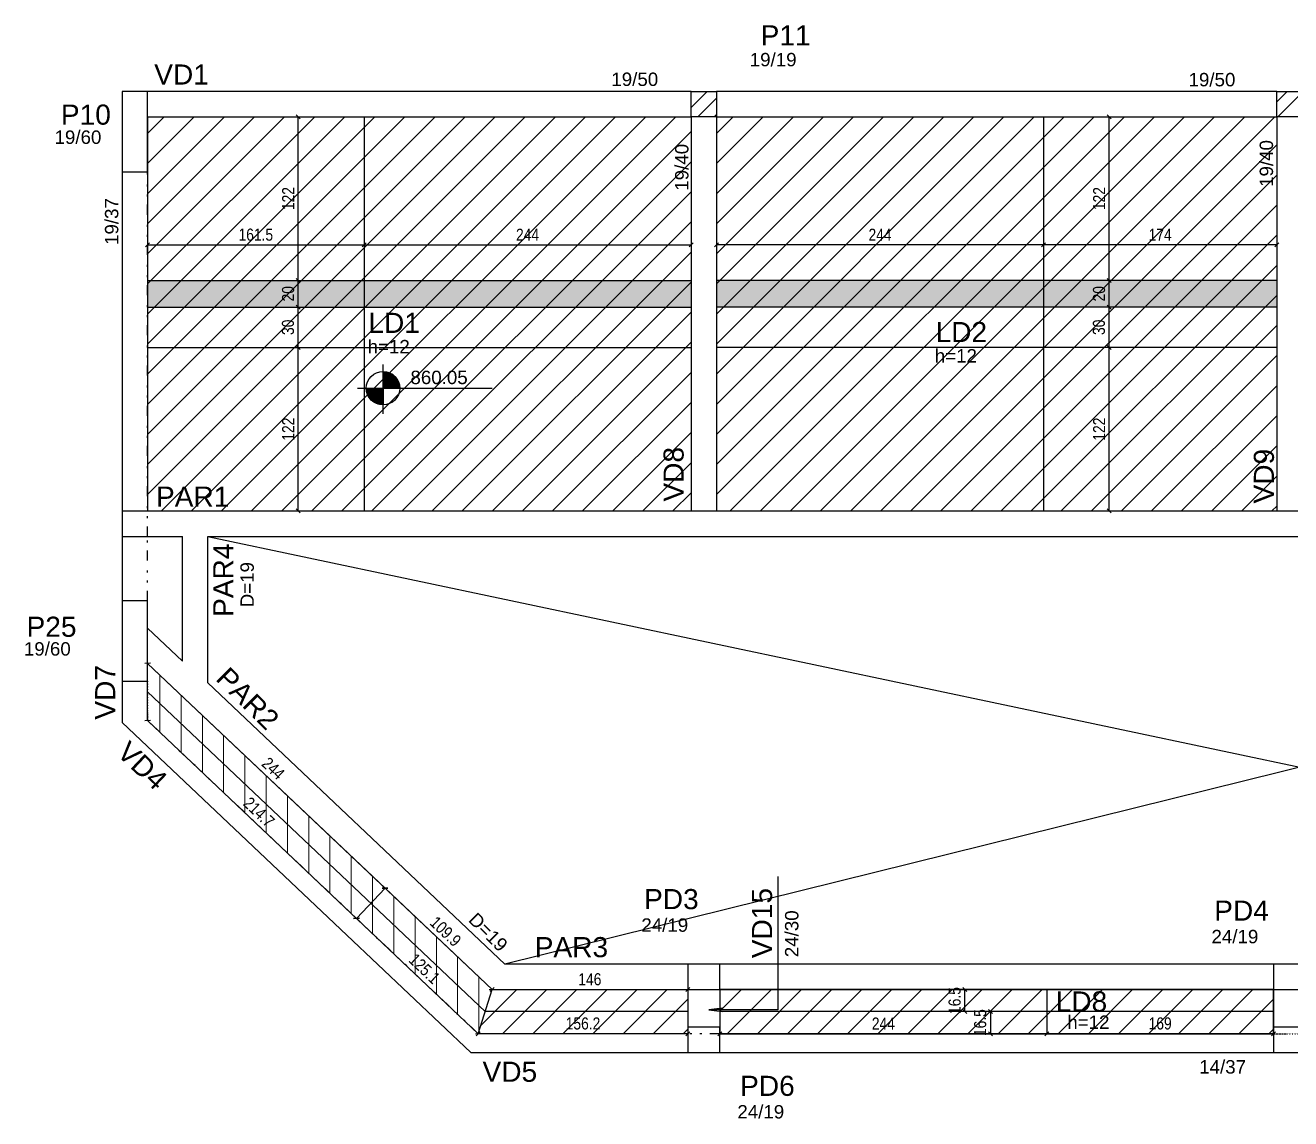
# Model space of a CAD drawing. Header units: millimetres. Extents: x 3536 to 7055, y 911 to 3688.
# Drawn here: x 3536 to 4480, y 911 to 1726 of the extents above; entities that cross this region are included whole.
import ezdxf

# ---------------------------------------------------------------- set-up
doc = ezdxf.new("R2010")
doc.units = ezdxf.units.MM
doc.linetypes.add('ESTILO_TQS_0004', pattern=[2, 0.5, -0.4, 0.1, -0.4, 0.1, -0.5])
for name, color, linetype in [('3', 3, 'Continuous'), ('4', 4, 'Continuous'), ('7', 7, 'Continuous'), ('9', 9, 'Continuous'), ('COTA', 241, 'Continuous'), ('Painéis', 200, 'Continuous')]:
    doc.layers.add(name, color=color, linetype=linetype)
doc.layers.add('Hachura', color=251, linetype='Continuous', lineweight=9)
doc.layers.add('REAPROVEITAMENTO', color=251, linetype='Continuous', lineweight=9)
doc.styles.add('COTA TECNICA-50', font='techl___.ttf', dxfattribs={"height": 9})
doc.styles.get("Standard").update_dxf_attribs({"font": 'arial.ttf'})
doc.dimstyles.new('COTA PAINEL-50', dxfattribs={"dimtxt": 9, "dimasz": 3, "dimexe": 3, "dimexo": 3, "dimgap": 3, "dimtad": 1, "dimdec": 1, "dimzin": 12, "dimdsep": 46, "dimtxsty": 'COTA TECNICA-50', "dimblk1": 'OBLIQUE', "dimblk2": 'OBLIQUE', "dimsah": 1, "dimcen": 0.9, "dimclrd": 4, "dimclre": 4, "dimclrt": 240, "dimadec": 1, "dimazin": 3, "dimtfac": 1, "dimtdec": 1, "dimtmove": 0, "dimatfit": 3, "dimfxl": 1, "dimtolj": 1, "dimtzin": 12, "dimarcsym": 0})

# ---------------------------------------------------------------- blocks, each defined once
blk = doc.blocks.new('_Oblique')
at = {"color": 0, "linetype": 'ByBlock', "lineweight": -2}
blk.add_line((-0.5, -0.5), (0.5, 0.5), dxfattribs=at)
blk = doc.blocks.new('*D286')
at = {"layer": 'COTA', "color": 4, "lineweight": -2, "transparency": 16777216}
blk.add_line((3739.69, 1364.08), (3739.69, 1486.08), dxfattribs=at)
at = {"layer": 'Defpoints', "color": 0, "transparency": 16777216}
for p in [(3739.69, 1486.08), (3739.69, 1486.08), (3739.69, 1364.08)]:
    blk.add_point(p, dxfattribs=at)
at = {"layer": 'COTA', "color": 4, "lineweight": -2, "transparency": 16777216, "xscale": 3, "yscale": 3, "zscale": 3}
for p, rotation in [((3739.69, 1486.08), 90), ((3739.69, 1364.08), 270)]:
    blk.add_blockref('_Oblique', p, dxfattribs=dict(at, rotation=rotation))
at = {"layer": 'COTA', "color": 240, "transparency": 16777216, "insert": (3732.13, 1425.08), "char_height": 9, "attachment_point": 5, "rotation": 90, "style": 'COTA TECNICA-50'}
blk.add_mtext('\\A1;122', dxfattribs=at)
blk = doc.blocks.new('*D287')
at = {"layer": 'COTA', "color": 4, "lineweight": -2, "transparency": 16777216}
blk.add_line((3739.69, 1486.08), (3739.69, 1516.08), dxfattribs=at)
at = {"layer": 'Defpoints', "color": 0, "transparency": 16777216}
for p in [(3739.69, 1516.08), (3739.69, 1516.08), (3739.69, 1486.08)]:
    blk.add_point(p, dxfattribs=at)
at = {"layer": 'COTA', "color": 4, "lineweight": -2, "transparency": 16777216, "xscale": 3, "yscale": 3, "zscale": 3}
for p, rotation in [((3739.69, 1516.08), 90), ((3739.69, 1486.08), 270)]:
    blk.add_blockref('_Oblique', p, dxfattribs=dict(at, rotation=rotation))
at = {"layer": 'COTA', "color": 240, "transparency": 16777216, "insert": (3731.99, 1501.08), "char_height": 9, "attachment_point": 5, "rotation": 90, "style": 'COTA TECNICA-50'}
blk.add_mtext('\\A1;30', dxfattribs=at)
blk = doc.blocks.new('*D288')
at = {"layer": 'COTA', "color": 4, "lineweight": -2, "transparency": 16777216}
blk.add_line((3739.69, 1516.08), (3739.69, 1536.08), dxfattribs=at)
at = {"layer": 'Defpoints', "color": 0, "transparency": 16777216}
for p in [(3739.69, 1536.08), (3739.69, 1536.08), (3739.69, 1516.08)]:
    blk.add_point(p, dxfattribs=at)
at = {"layer": 'COTA', "color": 4, "lineweight": -2, "transparency": 16777216, "xscale": 3, "yscale": 3, "zscale": 3}
for p, rotation in [((3739.69, 1536.08), 90), ((3739.69, 1516.08), 270)]:
    blk.add_blockref('_Oblique', p, dxfattribs=dict(at, rotation=rotation))
at = {"layer": 'COTA', "color": 240, "transparency": 16777216, "insert": (3732.09, 1526.08), "char_height": 9, "attachment_point": 5, "rotation": 90, "style": 'COTA TECNICA-50'}
blk.add_mtext('\\A1;20', dxfattribs=at)
blk = doc.blocks.new('*D174')
at = {"layer": 'COTA', "color": 4, "lineweight": -2, "transparency": 16777216}
blk.add_line((3739.69, 1536.08), (3739.69, 1658.08), dxfattribs=at)
at = {"layer": 'Defpoints', "color": 0, "transparency": 16777216}
for p in [(3739.69, 1658.08), (3739.69, 1658.08), (3739.69, 1536.08)]:
    blk.add_point(p, dxfattribs=at)
at = {"layer": 'COTA', "color": 4, "lineweight": -2, "transparency": 16777216, "xscale": 3, "yscale": 3, "zscale": 3}
for p, rotation in [((3739.69, 1658.08), 90), ((3739.69, 1536.08), 270)]:
    blk.add_blockref('_Oblique', p, dxfattribs=dict(at, rotation=rotation))
at = {"layer": 'COTA', "color": 240, "transparency": 16777216, "insert": (3732.13, 1597.08), "char_height": 9, "attachment_point": 5, "rotation": 90, "style": 'COTA TECNICA-50'}
blk.add_mtext('\\A1;122', dxfattribs=at)
blk = doc.blocks.new('*D289')
at = {"layer": 'COTA', "color": 4, "lineweight": -2, "transparency": 16777216}
blk.add_line((3627.22, 1562.53), (3788.72, 1562.53), dxfattribs=at)
at = {"layer": 'Defpoints', "color": 0, "transparency": 16777216}
for p in [(3627.22, 1562.53), (3788.72, 1562.53), (3788.72, 1562.53)]:
    blk.add_point(p, dxfattribs=at)
at = {"layer": 'COTA', "color": 4, "lineweight": -2, "transparency": 16777216, "xscale": 3, "yscale": 3, "zscale": 3, "rotation": 180}
blk.add_blockref('_Oblique', (3627.22, 1562.53), dxfattribs=at)
at = {"layer": 'COTA', "color": 4, "lineweight": -2, "transparency": 16777216, "xscale": 3, "yscale": 3, "zscale": 3}
blk.add_blockref('_Oblique', (3788.72, 1562.53), dxfattribs=at)
at = {"layer": 'COTA', "color": 240, "transparency": 16777216, "insert": (3707.97, 1570.13), "char_height": 9, "attachment_point": 5, "style": 'COTA TECNICA-50'}
blk.add_mtext('\\A1;161.5', dxfattribs=at)
blk = doc.blocks.new('*D290')
at = {"layer": 'COTA', "color": 4, "lineweight": -2, "transparency": 16777216}
blk.add_line((3788.72, 1562.53), (4032.72, 1562.53), dxfattribs=at)
at = {"layer": 'Defpoints', "color": 0, "transparency": 16777216}
for p in [(3788.72, 1562.53), (4032.72, 1562.53), (4032.72, 1562.53)]:
    blk.add_point(p, dxfattribs=at)
at = {"layer": 'COTA', "color": 4, "lineweight": -2, "transparency": 16777216, "xscale": 3, "yscale": 3, "zscale": 3, "rotation": 180}
blk.add_blockref('_Oblique', (3788.72, 1562.53), dxfattribs=at)
at = {"layer": 'COTA', "color": 4, "lineweight": -2, "transparency": 16777216, "xscale": 3, "yscale": 3, "zscale": 3}
blk.add_blockref('_Oblique', (4032.72, 1562.53), dxfattribs=at)
at = {"layer": 'COTA', "color": 240, "transparency": 16777216, "insert": (3910.72, 1570.1), "char_height": 9, "attachment_point": 5, "style": 'COTA TECNICA-50'}
blk.add_mtext('\\A1;244', dxfattribs=at)
blk = doc.blocks.new('*D175')
at = {"layer": 'COTA', "color": 4, "lineweight": -2, "transparency": 16777216}
blk.add_line((4344.75, 1364.08), (4344.75, 1486.08), dxfattribs=at)
at = {"layer": 'Defpoints', "color": 0, "transparency": 16777216}
for p in [(4344.75, 1486.08), (4344.75, 1486.08), (4344.75, 1364.08)]:
    blk.add_point(p, dxfattribs=at)
at = {"layer": 'COTA', "color": 4, "lineweight": -2, "transparency": 16777216, "xscale": 3, "yscale": 3, "zscale": 3}
for p, rotation in [((4344.75, 1486.08), 90), ((4344.75, 1364.08), 270)]:
    blk.add_blockref('_Oblique', p, dxfattribs=dict(at, rotation=rotation))
at = {"layer": 'COTA', "color": 240, "transparency": 16777216, "insert": (4337.2, 1425.08), "char_height": 9, "attachment_point": 5, "rotation": 90, "style": 'COTA TECNICA-50'}
blk.add_mtext('\\A1;122', dxfattribs=at)
blk = doc.blocks.new('*D176')
at = {"layer": 'COTA', "color": 4, "lineweight": -2, "transparency": 16777216}
blk.add_line((4344.75, 1486.08), (4344.75, 1516.08), dxfattribs=at)
at = {"layer": 'Defpoints', "color": 0, "transparency": 16777216}
for p in [(4344.75, 1516.08), (4344.75, 1516.08), (4344.75, 1486.08)]:
    blk.add_point(p, dxfattribs=at)
at = {"layer": 'COTA', "color": 4, "lineweight": -2, "transparency": 16777216, "xscale": 3, "yscale": 3, "zscale": 3}
for p, rotation in [((4344.75, 1516.08), 90), ((4344.75, 1486.08), 270)]:
    blk.add_blockref('_Oblique', p, dxfattribs=dict(at, rotation=rotation))
at = {"layer": 'COTA', "color": 240, "transparency": 16777216, "insert": (4337.06, 1501.08), "char_height": 9, "attachment_point": 5, "rotation": 90, "style": 'COTA TECNICA-50'}
blk.add_mtext('\\A1;30', dxfattribs=at)
blk = doc.blocks.new('*D177')
at = {"layer": 'COTA', "color": 4, "lineweight": -2, "transparency": 16777216}
blk.add_line((4344.75, 1516.08), (4344.75, 1536.08), dxfattribs=at)
at = {"layer": 'Defpoints', "color": 0, "transparency": 16777216}
for p in [(4344.75, 1536.08), (4344.75, 1536.08), (4344.75, 1516.08)]:
    blk.add_point(p, dxfattribs=at)
at = {"layer": 'COTA', "color": 4, "lineweight": -2, "transparency": 16777216, "xscale": 3, "yscale": 3, "zscale": 3}
for p, rotation in [((4344.75, 1536.08), 90), ((4344.75, 1516.08), 270)]:
    blk.add_blockref('_Oblique', p, dxfattribs=dict(at, rotation=rotation))
at = {"layer": 'COTA', "color": 240, "transparency": 16777216, "insert": (4337.16, 1526.08), "char_height": 9, "attachment_point": 5, "rotation": 90, "style": 'COTA TECNICA-50'}
blk.add_mtext('\\A1;20', dxfattribs=at)
blk = doc.blocks.new('*D178')
at = {"layer": 'COTA', "color": 4, "lineweight": -2, "transparency": 16777216}
blk.add_line((4344.75, 1536.08), (4344.75, 1658.08), dxfattribs=at)
at = {"layer": 'Defpoints', "color": 0, "transparency": 16777216}
for p in [(4344.75, 1658.08), (4344.75, 1658.08), (4344.75, 1536.08)]:
    blk.add_point(p, dxfattribs=at)
at = {"layer": 'COTA', "color": 4, "lineweight": -2, "transparency": 16777216, "xscale": 3, "yscale": 3, "zscale": 3}
for p, rotation in [((4344.75, 1658.08), 90), ((4344.75, 1536.08), 270)]:
    blk.add_blockref('_Oblique', p, dxfattribs=dict(at, rotation=rotation))
at = {"layer": 'COTA', "color": 240, "transparency": 16777216, "insert": (4337.2, 1597.08), "char_height": 9, "attachment_point": 5, "rotation": 90, "style": 'COTA TECNICA-50'}
blk.add_mtext('\\A1;122', dxfattribs=at)
blk = doc.blocks.new('*D179')
at = {"layer": 'COTA', "color": 4, "lineweight": -2, "transparency": 16777216}
blk.add_line((4469.72, 1562.53), (4295.72, 1562.53), dxfattribs=at)
at = {"layer": 'Defpoints', "color": 0, "transparency": 16777216}
for p in [(4295.72, 1562.53), (4295.72, 1562.53), (4469.72, 1562.53)]:
    blk.add_point(p, dxfattribs=at)
at = {"layer": 'COTA', "color": 4, "lineweight": -2, "transparency": 16777216, "xscale": 3, "yscale": 3, "zscale": 3, "rotation": 180}
blk.add_blockref('_Oblique', (4295.72, 1562.53), dxfattribs=at)
at = {"layer": 'COTA', "color": 4, "lineweight": -2, "transparency": 16777216, "xscale": 3, "yscale": 3, "zscale": 3}
blk.add_blockref('_Oblique', (4469.72, 1562.53), dxfattribs=at)
at = {"layer": 'COTA', "color": 240, "transparency": 16777216, "insert": (4382.72, 1570.1), "char_height": 9, "attachment_point": 5, "style": 'COTA TECNICA-50'}
blk.add_mtext('\\A1;174', dxfattribs=at)
blk = doc.blocks.new('*D180')
at = {"layer": 'COTA', "color": 4, "lineweight": -2, "transparency": 16777216}
blk.add_line((4295.72, 1562.53), (4051.72, 1562.53), dxfattribs=at)
at = {"layer": 'Defpoints', "color": 0, "transparency": 16777216}
for p in [(4051.72, 1562.53), (4051.72, 1562.53), (4295.72, 1562.53)]:
    blk.add_point(p, dxfattribs=at)
at = {"layer": 'COTA', "color": 4, "lineweight": -2, "transparency": 16777216, "xscale": 3, "yscale": 3, "zscale": 3, "rotation": 180}
blk.add_blockref('_Oblique', (4051.72, 1562.53), dxfattribs=at)
at = {"layer": 'COTA', "color": 4, "lineweight": -2, "transparency": 16777216, "xscale": 3, "yscale": 3, "zscale": 3}
blk.add_blockref('_Oblique', (4295.72, 1562.53), dxfattribs=at)
at = {"layer": 'COTA', "color": 240, "transparency": 16777216, "insert": (4173.72, 1570.1), "char_height": 9, "attachment_point": 5, "style": 'COTA TECNICA-50'}
blk.add_mtext('\\A1;244', dxfattribs=at)
blk = doc.blocks.new('*D168')
at = {"layer": 'COTA', "color": 4, "lineweight": -2, "transparency": 16777216}
blk.add_line((4467.22, 974.08), (4298.22, 974.08), dxfattribs=at)
at = {"layer": 'Defpoints', "color": 0, "transparency": 16777216}
for p in [(4298.22, 974.08), (4298.22, 974.08), (4467.22, 974.08)]:
    blk.add_point(p, dxfattribs=at)
at = {"layer": 'COTA', "color": 4, "lineweight": -2, "transparency": 16777216, "xscale": 3, "yscale": 3, "zscale": 3, "rotation": 180}
blk.add_blockref('_Oblique', (4298.22, 974.08), dxfattribs=at)
at = {"layer": 'COTA', "color": 4, "lineweight": -2, "transparency": 16777216, "xscale": 3, "yscale": 3, "zscale": 3}
blk.add_blockref('_Oblique', (4467.22, 974.08), dxfattribs=at)
at = {"layer": 'COTA', "color": 240, "transparency": 16777216, "insert": (4382.72, 981.69), "char_height": 9, "attachment_point": 5, "style": 'COTA TECNICA-50'}
blk.add_mtext('\\A1;169', dxfattribs=at)
blk = doc.blocks.new('*D169')
at = {"layer": 'COTA', "color": 4, "lineweight": -2, "transparency": 16777216}
blk.add_line((4298.22, 974.08), (4054.22, 974.08), dxfattribs=at)
at = {"layer": 'Defpoints', "color": 0, "transparency": 16777216}
for p in [(4054.22, 974.08), (4054.22, 974.08), (4298.22, 974.08)]:
    blk.add_point(p, dxfattribs=at)
at = {"layer": 'COTA', "color": 4, "lineweight": -2, "transparency": 16777216, "xscale": 3, "yscale": 3, "zscale": 3, "rotation": 180}
blk.add_blockref('_Oblique', (4054.22, 974.08), dxfattribs=at)
at = {"layer": 'COTA', "color": 4, "lineweight": -2, "transparency": 16777216, "xscale": 3, "yscale": 3, "zscale": 3}
blk.add_blockref('_Oblique', (4298.22, 974.08), dxfattribs=at)
at = {"layer": 'COTA', "color": 240, "transparency": 16777216, "insert": (4176.22, 981.64), "char_height": 9, "attachment_point": 5, "style": 'COTA TECNICA-50'}
blk.add_mtext('\\A1;244', dxfattribs=at)
blk = doc.blocks.new('*D170')
at = {"layer": 'COTA', "color": 4, "lineweight": -2, "transparency": 16777216}
for p, q in [((4234.65, 1007.08), (4234, 1007.08)), ((4237, 990.58), (4237, 1007.08)), ((4234.65, 990.58), (4234, 990.58))]:
    blk.add_line(p, q, dxfattribs=at)
at = {"layer": 'Defpoints', "color": 0, "transparency": 16777216}
for p in [(4237, 1007.08), (4237.65, 1007.08), (4237.65, 990.58)]:
    blk.add_point(p, dxfattribs=at)
at = {"layer": 'COTA', "color": 4, "lineweight": -2, "transparency": 16777216, "xscale": 3, "yscale": 3, "zscale": 3}
for p, rotation in [((4237, 1007.08), 90), ((4237, 990.58), 270)]:
    blk.add_blockref('_Oblique', p, dxfattribs=dict(at, rotation=rotation))
at = {"layer": 'COTA', "color": 240, "transparency": 16777216, "insert": (4229.4, 998.83), "char_height": 9, "attachment_point": 5, "rotation": 90, "style": 'COTA TECNICA-50'}
blk.add_mtext('\\A1;16.5', dxfattribs=at)
blk = doc.blocks.new('*D171')
at = {"layer": 'COTA', "color": 4, "lineweight": -2, "transparency": 16777216}
blk.add_line((4256.07, 990.58), (4256.07, 974.08), dxfattribs=at)
at = {"layer": 'Defpoints', "color": 0, "transparency": 16777216}
for p in [(4256.07, 990.58), (4256.07, 974.08), (4256.07, 974.08)]:
    blk.add_point(p, dxfattribs=at)
at = {"layer": 'COTA', "color": 4, "lineweight": -2, "transparency": 16777216, "xscale": 3, "yscale": 3, "zscale": 3}
for p, rotation in [((4256.07, 990.58), 90), ((4256.07, 974.08), 270)]:
    blk.add_blockref('_Oblique', p, dxfattribs=dict(at, rotation=rotation))
at = {"layer": 'COTA', "color": 240, "transparency": 16777216, "insert": (4248.47, 982.33), "char_height": 9, "attachment_point": 5, "rotation": 90, "style": 'COTA TECNICA-50'}
blk.add_mtext('\\A1;16.5', dxfattribs=at)
blk = doc.blocks.new('*D278')
at = {"layer": 'COTA', "color": 4, "lineweight": -2, "transparency": 16777216}
blk.add_line((4030.22, 974.08), (3873.99, 974.08), dxfattribs=at)
at = {"layer": 'Defpoints', "color": 0, "transparency": 16777216}
for p in [(3873.99, 974.08), (3873.99, 974.08), (4030.22, 974.08)]:
    blk.add_point(p, dxfattribs=at)
at = {"layer": 'COTA', "color": 4, "lineweight": -2, "transparency": 16777216, "xscale": 3, "yscale": 3, "zscale": 3, "rotation": 180}
blk.add_blockref('_Oblique', (3873.99, 974.08), dxfattribs=at)
at = {"layer": 'COTA', "color": 4, "lineweight": -2, "transparency": 16777216, "xscale": 3, "yscale": 3, "zscale": 3}
blk.add_blockref('_Oblique', (4030.22, 974.08), dxfattribs=at)
at = {"layer": 'COTA', "color": 240, "transparency": 16777216, "insert": (3952.11, 981.67), "char_height": 9, "attachment_point": 5, "style": 'COTA TECNICA-50'}
blk.add_mtext('\\A1;156.2', dxfattribs=at)
blk = doc.blocks.new('*D279')
at = {"layer": 'COTA', "color": 4, "lineweight": -2, "transparency": 16777216}
blk.add_line((3873.99, 974.08), (3783.11, 1060.1), dxfattribs=at)
at = {"layer": 'Defpoints', "color": 0, "transparency": 16777216}
for p in [(3783.11, 1060.1), (3783.11, 1060.1), (3873.99, 974.08)]:
    blk.add_point(p, dxfattribs=at)
at = {"layer": 'COTA', "color": 4, "lineweight": -2, "transparency": 16777216, "xscale": 3, "yscale": 3, "zscale": 3}
for p, rotation in [((3783.11, 1060.1), 136.5741352093449), ((3873.99, 974.08), 316.5741352093449)]:
    blk.add_blockref('_Oblique', p, dxfattribs=dict(at, rotation=rotation))
at = {"layer": 'COTA', "color": 240, "transparency": 16777216, "insert": (3833.78, 1022.6), "char_height": 9, "attachment_point": 5, "rotation": 316.57414, "style": 'COTA TECNICA-50'}
blk.add_mtext('\\A1;125.1', dxfattribs=at)
blk = doc.blocks.new('*D280')
at = {"layer": 'COTA', "color": 4, "lineweight": -2, "transparency": 16777216}
blk.add_line((3783.11, 1060.1), (3627.22, 1207.66), dxfattribs=at)
at = {"layer": 'Defpoints', "color": 0, "transparency": 16777216}
for p in [(3627.22, 1207.66), (3627.22, 1207.66), (3783.11, 1060.1)]:
    blk.add_point(p, dxfattribs=at)
at = {"layer": 'COTA', "color": 4, "lineweight": -2, "transparency": 16777216, "xscale": 3, "yscale": 3, "zscale": 3}
for p, rotation in [((3627.22, 1207.66), 136.5731994837197), ((3783.11, 1060.1), 316.5731994837197)]:
    blk.add_blockref('_Oblique', p, dxfattribs=dict(at, rotation=rotation))
at = {"layer": 'COTA', "color": 240, "transparency": 16777216, "insert": (3710.37, 1139.37), "char_height": 9, "attachment_point": 5, "rotation": 316.5732, "style": 'COTA TECNICA-50'}
blk.add_mtext('\\A1;214.7', dxfattribs=at)
blk = doc.blocks.new('*D281')
at = {"layer": 'COTA', "color": 4, "lineweight": -2, "transparency": 16777216}
blk.add_line((3884.22, 1007.08), (3804.42, 1082.61), dxfattribs=at)
at = {"layer": 'Defpoints', "color": 0, "transparency": 16777216}
for p in [(3804.42, 1082.61), (3804.42, 1082.61), (3884.22, 1007.08)]:
    blk.add_point(p, dxfattribs=at)
at = {"layer": 'COTA', "color": 4, "lineweight": -2, "transparency": 16777216, "xscale": 3, "yscale": 3, "zscale": 3}
for p, rotation in [((3804.42, 1082.61), 136.572430424083), ((3884.22, 1007.08), 316.5724304240831)]:
    blk.add_blockref('_Oblique', p, dxfattribs=dict(at, rotation=rotation))
at = {"layer": 'COTA', "color": 240, "transparency": 16777216, "insert": (3849.56, 1050.38), "char_height": 9, "attachment_point": 5, "rotation": 316.57243, "style": 'COTA TECNICA-50'}
blk.add_mtext('\\A1;109.9', dxfattribs=at)
blk = doc.blocks.new('*D282')
at = {"layer": 'COTA', "color": 4, "lineweight": -2, "transparency": 16777216}
blk.add_line((3804.42, 1082.61), (3627.22, 1250.34), dxfattribs=at)
at = {"layer": 'Defpoints', "color": 0, "transparency": 16777216}
for p in [(3627.22, 1250.34), (3627.22, 1250.34), (3804.42, 1082.61)]:
    blk.add_point(p, dxfattribs=at)
at = {"layer": 'COTA', "color": 4, "lineweight": -2, "transparency": 16777216, "xscale": 3, "yscale": 3, "zscale": 3}
for p, rotation in [((3627.22, 1250.34), 136.572430424083), ((3804.42, 1082.61), 316.5724304240831)]:
    blk.add_blockref('_Oblique', p, dxfattribs=dict(at, rotation=rotation))
at = {"layer": 'COTA', "color": 240, "transparency": 16777216, "insert": (3721.02, 1171.97), "char_height": 9, "attachment_point": 5, "rotation": 316.57243, "style": 'COTA TECNICA-50'}
blk.add_mtext('\\A1;244', dxfattribs=at)
blk = doc.blocks.new('*D283')
at = {"layer": 'COTA', "color": 4, "lineweight": -2, "transparency": 16777216}
blk.add_line((3884.22, 1007.08), (4030.22, 1007.08), dxfattribs=at)
at = {"layer": 'Defpoints', "color": 0, "transparency": 16777216}
for p in [(3884.22, 1007.08), (4030.22, 1007.08), (4030.22, 1007.08)]:
    blk.add_point(p, dxfattribs=at)
at = {"layer": 'COTA', "color": 4, "lineweight": -2, "transparency": 16777216, "xscale": 3, "yscale": 3, "zscale": 3, "rotation": 180}
blk.add_blockref('_Oblique', (3884.22, 1007.08), dxfattribs=at)
at = {"layer": 'COTA', "color": 4, "lineweight": -2, "transparency": 16777216, "xscale": 3, "yscale": 3, "zscale": 3}
blk.add_blockref('_Oblique', (4030.22, 1007.08), dxfattribs=at)
at = {"layer": 'COTA', "color": 240, "transparency": 16777216, "insert": (3957.22, 1014.67), "char_height": 9, "attachment_point": 5, "style": 'COTA TECNICA-50'}
blk.add_mtext('\\A1;146', dxfattribs=at)

msp = doc.modelspace()

# ---------------------------------------------------------------- hatches: boundary and pattern name
at = {"layer": 'Hachura', "linetype": 'ByBlock'}
h = msp.add_hatch(color=256, dxfattribs=at)
h.dxf.hatch_style = 1
h.paths.add_polyline_path([(4032.72, 1516.08), (4032.72, 1536.08), (3627.22, 1536.08), (3627.22, 1516.08)])
h = msp.add_hatch(color=256, dxfattribs=at)
h.dxf.hatch_style = 1
h.paths.add_polyline_path([(4469.72, 1516.08), (4469.72, 1536.08), (4051.72, 1536.08), (4051.72, 1516.08)])
at = {"layer": 'REAPROVEITAMENTO', "linetype": 'ByBlock'}
h = msp.add_hatch(dxfattribs=at)
h.set_pattern_fill('ANSI31', color=256, scale=5, style=2)
h.set_pattern_definition([(45, (-2910.538, -604.043), (-11.22532, 11.22532), [])])
h.paths.add_polyline_path([(3627.22, 1364.08), (4032.72, 1364.08), (4032.72, 1658.08), (3627.22, 1658.08)])
h = msp.add_hatch(dxfattribs=at)
h.set_pattern_fill('ANSI31', color=256, scale=5, style=2)
h.set_pattern_definition([(45, (-2486.038, -604.043), (-11.22532, 11.22532), [])])
h.paths.add_polyline_path([(4051.72, 1364.08), (4469.72, 1364.08), (4469.72, 1658.08), (4051.72, 1658.08)])
h = msp.add_hatch(dxfattribs=at)
h.set_pattern_fill('ANSI31', color=256, scale=5, angle=45, style=2)
h.set_pattern_definition([(90, (667.697, 88.718), (-15.875, 0), [])])
h.paths.add_polyline_path([(3627.22, 1207.66), (3873.99, 974.08), (3884.22, 1007.08), (3627.22, 1250.34)])
h = msp.add_hatch(dxfattribs=at)
h.set_pattern_fill('ANSI31', color=256, scale=5, style=2)
h.set_pattern_definition([(45, (-2650.038, -1280.043), (-11.22532, 11.22532), [])])
h.paths.add_polyline_path([(3873.99, 974.08), (4030.22, 974.08), (4030.22, 1007.08), (3884.22, 1007.08)])
h = msp.add_hatch(dxfattribs=at)
h.set_pattern_fill('ANSI31', color=256, scale=5, style=2)
h.set_pattern_definition([(45, (-2213.038, -1280.043), (-11.22532, 11.22532), [])])
h.paths.add_polyline_path([(4054.22, 974.08), (4467.22, 974.08), (4467.22, 1007.08), (4054.22, 1007.08)])

# ---------------------------------------------------------------- linework, layer by layer
at = {"layer": '3', "linetype": 'Continuous', "ltscale": 15}
for p, q in [((4032.72, 1664.94), (4044.85, 1677.08)), ((4032.72, 1676.96), (4032.83, 1677.08)), ((4037.88, 1658.08), (4051.72, 1671.92)), ((4469.72, 1669.19), (4477.6, 1677.08)), ((4470.62, 1658.08), (4488.72, 1676.17)), ((4032.72, 1658.08), (4032.72, 1364.08)), ((4049.9, 1658.08), (4051.72, 1659.9)), ((4051.72, 1658.08), (4051.72, 1364.08)), ((4469.72, 1658.08), (4469.72, 1364.08)), ((3802.92, 1436.53), (3802.92, 1473.39)), ((3802.92, 1468.14), (3802.92, 1443.14)), ((3802.92, 1467.53), (3806.77, 1467.53)), ((3802.92, 1466.74), (3808.67, 1466.74)), ((3802.92, 1465.95), (3809.99, 1465.95)), ((3802.92, 1465.15), (3811.03, 1465.15)), ((3802.92, 1464.36), (3811.87, 1464.36)), ((3802.92, 1463.57), (3812.58, 1463.57)), ((3783.87, 1455.64), (3884.26, 1455.64)), ((3790.42, 1455.64), (3815.42, 1455.64)), ((3802.92, 1454.85), (3790.42, 1454.85)), ((3802.92, 1454.05), (3790.52, 1454.05)), ((3802.92, 1462.77), (3813.18, 1462.77)), ((3802.92, 1461.98), (3813.69, 1461.98)), ((3802.92, 1461.19), (3814.12, 1461.19)), ((3802.92, 1460.4), (3814.48, 1460.4)), ((3802.92, 1459.6), (3814.77, 1459.6)), ((3802.92, 1458.81), (3815.01, 1458.81)), ((3802.92, 1458.02), (3815.19, 1458.02)), ((3802.92, 1457.22), (3815.32, 1457.22)), ((3802.92, 1456.43), (3815.42, 1456.43)), ((3802.92, 1453.26), (3790.65, 1453.26)), ((3802.92, 1452.47), (3790.83, 1452.47)), ((3802.92, 1451.67), (3791.06, 1451.67)), ((3802.92, 1450.88), (3791.36, 1450.88)), ((3802.92, 1450.09), (3791.72, 1450.09)), ((3802.92, 1449.3), (3792.15, 1449.3)), ((3802.92, 1448.5), (3792.66, 1448.5)), ((3802.92, 1447.71), (3793.25, 1447.71)), ((3802.92, 1446.92), (3793.96, 1446.92)), ((3802.92, 1446.12), (3794.81, 1446.12)), ((3802.92, 1445.33), (3795.85, 1445.33)), ((3802.92, 1444.54), (3797.17, 1444.54)), ((3802.92, 1443.75), (3799.07, 1443.75)), ((3608.22, 1364.08), (5362.72, 1364.08)), ((3608.22, 1345.08), (3653.22, 1345.08)), ((3653.22, 1251.9), (3653.22, 1345.08)), ((3672.22, 1235.91), (3672.22, 1345.08)), ((3672.22, 1345.08), (5182.22, 1345.08)), ((3627.22, 1276.51), (3653.22, 1251.9)), ((3884.22, 1007.08), (3627.22, 1250.34)), ((3884.22, 1007.08), (4467.22, 1007.08)), ((4030.22, 1007.08), (4030.22, 979.08)), ((4054.22, 1007.08), (4054.22, 979.08)), ((4467.22, 1007.08), (4467.22, 979.08))]:
    msp.add_line(p, q, dxfattribs=at)
at = {"layer": '3', "linetype": 'ESTILO_TQS_0004', "ltscale": 15}
for p, q in [((3627.22, 1345.08), (3627.22, 1617.08)), ((3627.22, 1297.08), (3627.22, 1345.08)), ((4054.22, 974.08), (3873.99, 974.08))]:
    msp.add_line(p, q, dxfattribs=at)
at = {"layer": '3', "linetype": 'Continuous'}
for points in [[(3816.72, 1677.08), (3627.22, 1677.08)], [(4032.72, 1677.08), (3816.72, 1677.08)], [(4469.72, 1677.08), (4051.72, 1677.08)], [(3627.22, 1658.08), (4032.72, 1658.08)], [(4051.72, 1658.08), (4469.72, 1658.08)], [(3608.22, 1617.08), (3608.22, 1297.08)], [(3608.22, 1237.08), (3608.22, 1206.37)], [(5182.22, 1026.08), (3893.9, 1026.08), (3672.22, 1235.91)], [(3608.22, 1206.37), (3775.87, 1047.68)], [(3775.87, 1047.68), (3868.42, 960.08)], [(3868.42, 960.08), (4030.22, 960.08)], [(4054.22, 960.08), (4467.22, 960.08)]]:
    msp.add_lwpolyline(points, dxfattribs=at)
at = {"layer": '3', "linetype": 'ESTILO_TQS_0004'}
for points in [[(3627.22, 1237.08), (3627.22, 1207.66)], [(4467.22, 974.08), (4054.22, 974.08)], [(4467.22, 974.08), (5341.22, 974.08)]]:
    msp.add_lwpolyline(points, dxfattribs=at)
at = {"layer": '3', "linetype": 'ESTILO_TQS_0004', "ltscale": 15}
msp.add_lwpolyline([(3873.99, 974.08), (3627.22, 1207.66)], dxfattribs=at)
at = {"layer": '3', "linetype": 'Continuous'}
msp.add_circle((3802.92, 1455.64), 12.5, dxfattribs=at)
at = {"layer": '7', "linetype": 'Continuous'}
for points in [[(3608.22, 1617.08), (3627.22, 1617.08), (3627.22, 1677.08), (3608.22, 1677.08), (3608.22, 1617.08)], [(4032.72, 1677.08), (4051.72, 1677.08), (4051.72, 1658.08), (4032.72, 1658.08), (4032.72, 1677.08)], [(4469.72, 1677.08), (4488.72, 1677.08), (4488.72, 1658.08), (4469.72, 1658.08), (4469.72, 1677.08)], [(3608.22, 1237.08), (3627.22, 1237.08), (3627.22, 1297.08), (3608.22, 1297.08), (3608.22, 1237.08)], [(4030.22, 1007.08), (4054.22, 1007.08), (4054.22, 1026.08), (4030.22, 1026.08), (4030.22, 1007.08)], [(4467.22, 1007.08), (4491.22, 1007.08), (4491.22, 1026.08), (4467.22, 1026.08), (4467.22, 1007.08)], [(4030.22, 960.08), (4054.22, 960.08), (4054.22, 979.08), (4030.22, 979.08), (4030.22, 960.08)], [(4467.22, 960.08), (4491.22, 960.08), (4491.22, 979.08), (4467.22, 979.08), (4467.22, 960.08)]]:
    msp.add_lwpolyline(points, dxfattribs=at)
at = {"layer": '9', "linetype": 'Continuous'}
for p, q in [((3672.22, 1345.08), (5182.22, 1026.08)), ((5182.22, 1345.08), (3893.9, 1026.08))]:
    msp.add_line(p, q, dxfattribs=at)
msp.add_lwpolyline([(4097.45, 1091.42), (4097.45, 991.89), (4045.95, 991.89), (4055.87, 993.2), (4045.95, 991.89), (4055.87, 990.59)], dxfattribs=at)
at = {"layer": 'Painéis'}
for p, q in [((3627.22, 1658.08), (3627.22, 1364.08)), ((3788.72, 1658.08), (3788.72, 1364.08)), ((4295.72, 1658.08), (4295.72, 1364.08)), ((3627.22, 1536.08), (4032.72, 1536.08)), ((4469.72, 1536.08), (4051.72, 1536.08)), ((3627.22, 1516.08), (4032.72, 1516.08)), ((4469.72, 1516.08), (4051.72, 1516.08)), ((3627.22, 1486.08), (4032.72, 1486.08)), ((4469.72, 1486.08), (4051.72, 1486.08)), ((3627.22, 1229), (3879.11, 990.58)), ((3783.11, 1060.1), (3804.42, 1082.61)), ((3873.99, 974.08), (3884.22, 1007.08)), ((4298.22, 1007.08), (4298.22, 974.08)), ((4030.22, 990.58), (3879.11, 990.58)), ((4467.22, 990.58), (4054.22, 990.58))]:
    msp.add_line(p, q, dxfattribs=at)
msp.add_lwpolyline([(4030.22, 1007.08), (4030.22, 974.08), (3873.99, 974.08), (3627.22, 1207.66), (3627.22, 1250.34), (3884.22, 1007.08), (4030.22, 1007.08)], dxfattribs=at)
msp.add_lwpolyline([(4467.22, 1007.08), (4054.22, 1007.08), (4054.22, 974.08), (4467.22, 974.08)], close=True, dxfattribs=at)

# ---------------------------------------------------------------- texts
at = {"layer": '3', "linetype": 'Continuous'}
for s, p in [('19/19', (4076.51, 1695.76)), ('19/50', (3973.25, 1681.1)), ('19/50', (4403.91, 1680.83)), ('19/60', (3557.8, 1637.89)), ('h=12', (3791.39, 1481.64)), ('h=12', (4214.58, 1474.78)), ('860.05', (3823.35, 1458.69)), ('19/60', (3534.94, 1256.16)), ('24/19', (3995.63, 1050.13)), ('24/19', (4421.02, 1041.54)), ('h=12', (4313.45, 977.64)), ('14/37', (4411.86, 944.36)), ('24/19', (4067.27, 910.83))]:
    msp.add_text(s, height=10, dxfattribs=at).set_placement(p)
for s, rotation, p in [('19/40', 90, (4030.79, 1602.96)), ('19/40', 90, (4466.96, 1605.8)), ('19/37', 90, (3605.41, 1562.5)), ('D=19', 90, (3706.49, 1292.16)), ('D=19', 315, (3865.93, 1058.3)), ('24/30', 90, (4112.83, 1031.14))]:
    msp.add_text(s, height=10, rotation=rotation, dxfattribs=at).set_placement(p)
at = {"layer": '4', "linetype": 'Continuous'}
for s, p in [('P11', (4084.64, 1711.35)), ('VD1', (3632.19, 1682.16)), ('P10', (3562.55, 1652.22)), ('LD1', (3791.97, 1496.89)), ('LD2', (4215.17, 1490.03)), ('PAR1', (3633.51, 1367.23)), ('P25', (3536.92, 1270.17)), ('PD3', (3997.67, 1067)), ('PD4', (4423.06, 1058.41)), ('PAR3', (3916.09, 1031.16)), ('LD8', (4304.78, 990.63)), ('VD5', (3877.15, 938.22)), ('PD6', (4069.31, 927.69))]:
    msp.add_text(s, height=15, dxfattribs=at).set_placement(p)
for s, rotation, p in [('VD8', 90, (4027.18, 1371.05)), ('VD9', 90, (4467.62, 1369.63)), ('PAR4', 90, (3691.26, 1285.02)), ('VD7', 90, (3603.08, 1208.37)), ('PAR2', 315, (3677.38, 1238.25)), ('VD4', 316.572, (3603.37, 1182.62)), ('VD15', 90, (4093.16, 1030.39))]:
    msp.add_text(s, height=15, rotation=rotation, dxfattribs=at).set_placement(p)

# ---------------------------------------------------------------- dimensions: what is measured, and where the dimension line sits
at = {"layer": 'COTA'}
for base, p1, p2, angle, picture, middle in [((3739.69, 1658.08), (3739.69, 1536.08), (3739.69, 1658.08), 90, '*D174', (3732.13, 1597.08)), ((4344.75, 1658.08), (4344.75, 1536.08), (4344.75, 1658.08), 90, '*D178', (4337.2, 1597.08)), ((4051.72, 1562.53), (4295.72, 1562.53), (4051.72, 1562.53), 180, '*D180', (4173.72, 1570.1)), ((4295.72, 1562.53), (4469.72, 1562.53), (4295.72, 1562.53), 180, '*D179', (4382.72, 1570.1)), ((3739.69, 1536.08), (3739.69, 1516.08), (3739.69, 1536.08), 90, '*D288', (3732.09, 1526.08)), ((4344.75, 1536.08), (4344.75, 1516.08), (4344.75, 1536.08), 90, '*D177', (4337.16, 1526.08)), ((3739.69, 1516.08), (3739.69, 1486.08), (3739.69, 1516.08), 90, '*D287', (3731.99, 1501.08)), ((4344.75, 1516.08), (4344.75, 1486.08), (4344.75, 1516.08), 90, '*D176', (4337.06, 1501.08)), ((3739.69, 1486.08), (3739.69, 1364.08), (3739.69, 1486.08), 90, '*D286', (3732.13, 1425.08)), ((4344.75, 1486.08), (4344.75, 1364.08), (4344.75, 1486.08), 90, '*D175', (4337.2, 1425.08))]:
    dim = msp.add_linear_dim(base=base, p1=p1, p2=p2, angle=angle, dimstyle='COTA PAINEL-50', dxfattribs=at)
    dim.commit()
    dim.dimension.update_dxf_attribs({"geometry": picture, "text_midpoint": middle})
for base, p1, p2, picture, middle in [((3788.72, 1562.53), (3627.22, 1562.53), (3788.72, 1562.53), '*D289', (3707.97, 1570.13)), ((4032.72, 1562.53), (3788.72, 1562.53), (4032.72, 1562.53), '*D290', (3910.72, 1570.1)), ((3873.99, 974.08), (4030.22, 974.08), (3873.99, 974.08), '*D278', (3952.11, 981.67)), ((4054.22, 974.08), (4298.22, 974.08), (4054.22, 974.08), '*D169', (4176.22, 981.64)), ((4298.22, 974.08), (4467.22, 974.08), (4298.22, 974.08), '*D168', (4382.72, 981.69))]:
    dim = msp.add_linear_dim(base=base, p1=p1, p2=p2, dimstyle='COTA PAINEL-50', dxfattribs=at)
    dim.commit()
    dim.dimension.update_dxf_attribs({"geometry": picture, "text_midpoint": middle})
for p1, p2, picture, middle in [((3804.42, 1082.61), (3627.22, 1250.34), '*D282', (3721.02, 1171.97)), ((3783.11, 1060.1), (3627.22, 1207.66), '*D280', (3710.37, 1139.37)), ((3884.22, 1007.08), (3804.42, 1082.61), '*D281', (3849.56, 1050.38)), ((3873.99, 974.08), (3783.11, 1060.1), '*D279', (3833.78, 1022.6)), ((3884.22, 1007.08), (4030.22, 1007.08), '*D283', (3957.22, 1014.67))]:
    dim = msp.add_aligned_dim(p1=p1, p2=p2, distance=0, dimstyle='COTA PAINEL-50', dxfattribs=at)
    dim.commit()
    dim.dimension.update_dxf_attribs({"geometry": picture, "text_midpoint": middle})
for base, p1, p2, picture, middle in [((4237, 1007.08), (4237.65, 990.58), (4237.65, 1007.08), '*D170', (4237, 998.83)), ((4256.07, 974.08), (4256.07, 990.58), (4256.07, 974.08), '*D171', (4256.07, 982.33))]:
    dim = msp.add_linear_dim(base=base, p1=p1, p2=p2, angle=90, dimstyle='COTA PAINEL-50', dxfattribs=at)
    dim.commit()
    dim.dimension.update_dxf_attribs({"geometry": picture, "text_midpoint": middle, "dimtype": 160})

doc.saveas('drawing.dxf')
